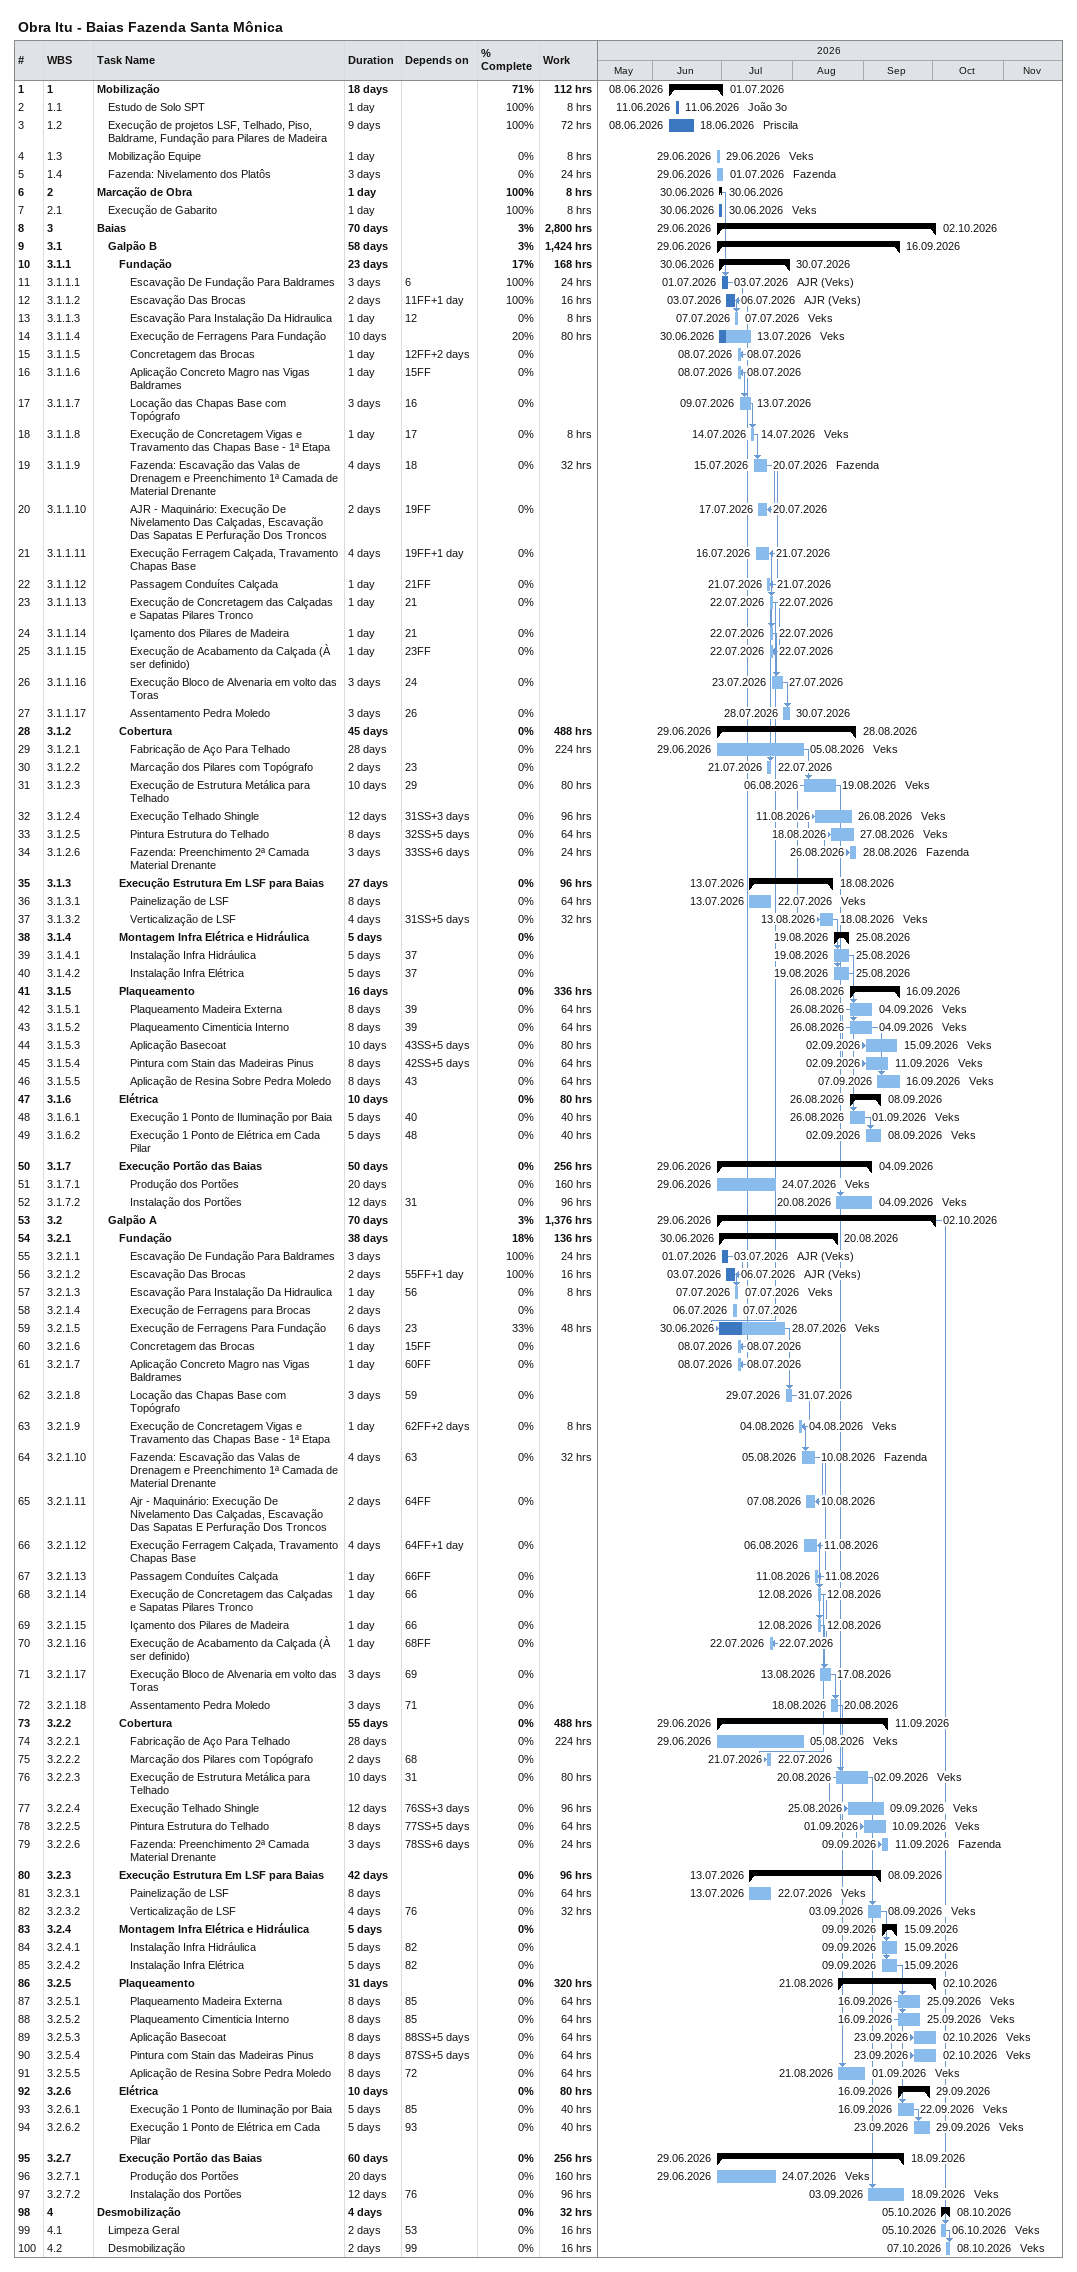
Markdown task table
Obra Itu - Baias Fazenda Santa Mônica

| ID | WBS | Task | Duration | Start | Finish | Predecessors | Resources | % complete | Work (h) |
|---|---|---|---|---|---|---|---|---|---|
| 1 | 1 | **Mobilização** | 18d | 2026-06-08 | 2026-07-01 |  |  | 71 | 112 |
| 2 | 1.1 | Estudo de Solo SPT | 1d | 2026-06-11 | 2026-06-11 |  | João 3o | 100 | 8 |
| 3 | 1.2 | Execução de projetos LSF, Telhado, Piso, Baldrame, Fundação para Pilares de Madeira | 9d | 2026-06-08 | 2026-06-18 |  | Priscila | 100 | 72 |
| 4 | 1.3 | Mobilização Equipe | 1d | 2026-06-29 | 2026-06-29 |  | Veks | 0 | 8 |
| 5 | 1.4 | Fazenda: Nivelamento dos Platôs | 3d | 2026-06-29 | 2026-07-01 |  | Fazenda | 0 | 24 |
| 6 | 2 | **Marcação de Obra** | 1d | 2026-06-30 | 2026-06-30 |  |  | 100 | 8 |
| 7 | 2.1 | Execução de Gabarito | 1d | 2026-06-30 | 2026-06-30 |  | Veks | 100 | 8 |
| 8 | 3 | **Baias** | 70d | 2026-06-29 | 2026-10-02 |  |  | 3 | 2800 |
| 9 | 3.1 | **Galpão B** | 58d | 2026-06-29 | 2026-09-16 |  |  | 3 | 1424 |
| 10 | 3.1.1 | **Fundação** | 23d | 2026-06-30 | 2026-07-30 |  |  | 17 | 168 |
| 11 | 3.1.1.1 | Escavação De Fundação Para Baldrames | 3d | 2026-07-01 | 2026-07-03 | 6 | AJR (Veks) | 100 | 24 |
| 12 | 3.1.1.2 | Escavação Das Brocas | 2d | 2026-07-03 | 2026-07-06 | 11FF+1d | AJR (Veks) | 100 | 16 |
| 13 | 3.1.1.3 | Escavação Para Instalação Da Hidraulica | 1d | 2026-07-07 | 2026-07-07 | 12 | Veks | 0 | 8 |
| 14 | 3.1.1.4 | Execução de Ferragens Para Fundação | 10d | 2026-06-30 | 2026-07-13 |  | Veks | 20 | 80 |
| 15 | 3.1.1.5 | Concretagem das Brocas | 1d | 2026-07-08 | 2026-07-08 | 12FF+2d |  | 0 |  |
| 16 | 3.1.1.6 | Aplicação Concreto Magro nas Vigas Baldrames | 1d | 2026-07-08 | 2026-07-08 | 15FF |  | 0 |  |
| 17 | 3.1.1.7 | Locação das Chapas Base com Topógrafo | 3d | 2026-07-09 | 2026-07-13 | 16 |  | 0 |  |
| 18 | 3.1.1.8 | Execução de Concretagem Vigas e Travamento das Chapas Base - 1ª Etapa | 1d | 2026-07-14 | 2026-07-14 | 17 | Veks | 0 | 8 |
| 19 | 3.1.1.9 | Fazenda: Escavação das Valas de Drenagem e Preenchimento 1ª Camada de Material Drenante | 4d | 2026-07-15 | 2026-07-20 | 18 | Fazenda | 0 | 32 |
| 20 | 3.1.1.10 | AJR - Maquinário: Execução De Nivelamento Das Calçadas, Escavação Das Sapatas E Perfuração Dos Troncos | 2d | 2026-07-17 | 2026-07-20 | 19FF |  | 0 |  |
| 21 | 3.1.1.11 | Execução Ferragem Calçada, Travamento Chapas Base | 4d | 2026-07-16 | 2026-07-21 | 19FF+1d |  | 0 |  |
| 22 | 3.1.1.12 | Passagem Conduítes Calçada | 1d | 2026-07-21 | 2026-07-21 | 21FF |  | 0 |  |
| 23 | 3.1.1.13 | Execução de Concretagem das Calçadas e Sapatas Pilares Tronco | 1d | 2026-07-22 | 2026-07-22 | 21 |  | 0 |  |
| 24 | 3.1.1.14 | Içamento dos Pilares de Madeira | 1d | 2026-07-22 | 2026-07-22 | 21 |  | 0 |  |
| 25 | 3.1.1.15 | Execução de Acabamento da Calçada (À ser definido) | 1d | 2026-07-22 | 2026-07-22 | 23FF |  | 0 |  |
| 26 | 3.1.1.16 | Execução Bloco de Alvenaria em volto das Toras | 3d | 2026-07-23 | 2026-07-27 | 24 |  | 0 |  |
| 27 | 3.1.1.17 | Assentamento Pedra Moledo | 3d | 2026-07-28 | 2026-07-30 | 26 |  | 0 |  |
| 28 | 3.1.2 | **Cobertura** | 45d | 2026-06-29 | 2026-08-28 |  |  | 0 | 488 |
| 29 | 3.1.2.1 | Fabricação de Aço Para Telhado | 28d | 2026-06-29 | 2026-08-05 |  | Veks | 0 | 224 |
| 30 | 3.1.2.2 | Marcação dos Pilares com Topógrafo | 2d | 2026-07-21 | 2026-07-22 | 23 |  | 0 |  |
| 31 | 3.1.2.3 | Execução de Estrutura Metálica para Telhado | 10d | 2026-08-06 | 2026-08-19 | 29 | Veks | 0 | 80 |
| 32 | 3.1.2.4 | Execução Telhado Shingle | 12d | 2026-08-11 | 2026-08-26 | 31SS+3d | Veks | 0 | 96 |
| 33 | 3.1.2.5 | Pintura Estrutura do Telhado | 8d | 2026-08-18 | 2026-08-27 | 32SS+5d | Veks | 0 | 64 |
| 34 | 3.1.2.6 | Fazenda: Preenchimento 2ª Camada Material Drenante | 3d | 2026-08-26 | 2026-08-28 | 33SS+6d | Fazenda | 0 | 24 |
| 35 | 3.1.3 | **Execução Estrutura Em LSF para Baias** | 27d | 2026-07-13 | 2026-08-18 |  |  | 0 | 96 |
| 36 | 3.1.3.1 | Painelização de LSF | 8d | 2026-07-13 | 2026-07-22 |  | Veks | 0 | 64 |
| 37 | 3.1.3.2 | Verticalização de LSF | 4d | 2026-08-13 | 2026-08-18 | 31SS+5d | Veks | 0 | 32 |
| 38 | 3.1.4 | **Montagem Infra Elétrica e Hidráulica** | 5d | 2026-08-19 | 2026-08-25 |  |  | 0 |  |
| 39 | 3.1.4.1 | Instalação Infra Hidráulica | 5d | 2026-08-19 | 2026-08-25 | 37 |  | 0 |  |
| 40 | 3.1.4.2 | Instalação Infra Elétrica | 5d | 2026-08-19 | 2026-08-25 | 37 |  | 0 |  |
| 41 | 3.1.5 | **Plaqueamento** | 16d | 2026-08-26 | 2026-09-16 |  |  | 0 | 336 |
| 42 | 3.1.5.1 | Plaqueamento Madeira Externa | 8d | 2026-08-26 | 2026-09-04 | 39 | Veks | 0 | 64 |
| 43 | 3.1.5.2 | Plaqueamento Cimenticia Interno | 8d | 2026-08-26 | 2026-09-04 | 39 | Veks | 0 | 64 |
| 44 | 3.1.5.3 | Aplicação Basecoat | 10d | 2026-09-02 | 2026-09-15 | 43SS+5d | Veks | 0 | 80 |
| 45 | 3.1.5.4 | Pintura com Stain das Madeiras Pinus | 8d | 2026-09-02 | 2026-09-11 | 42SS+5d | Veks | 0 | 64 |
| 46 | 3.1.5.5 | Aplicação de Resina Sobre Pedra Moledo | 8d | 2026-09-07 | 2026-09-16 | 43 | Veks | 0 | 64 |
| 47 | 3.1.6 | **Elétrica** | 10d | 2026-08-26 | 2026-09-08 |  |  | 0 | 80 |
| 48 | 3.1.6.1 | Execução 1 Ponto de Iluminação por Baia | 5d | 2026-08-26 | 2026-09-01 | 40 | Veks | 0 | 40 |
| 49 | 3.1.6.2 | Execução 1 Ponto de Elétrica em Cada Pilar | 5d | 2026-09-02 | 2026-09-08 | 48 | Veks | 0 | 40 |
| 50 | 3.1.7 | **Execução Portão das Baias** | 50d | 2026-06-29 | 2026-09-04 |  |  | 0 | 256 |
| 51 | 3.1.7.1 | Produção dos Portões | 20d | 2026-06-29 | 2026-07-24 |  | Veks | 0 | 160 |
| 52 | 3.1.7.2 | Instalação dos Portões | 12d | 2026-08-20 | 2026-09-04 | 31 | Veks | 0 | 96 |
| 53 | 3.2 | **Galpão A** | 70d | 2026-06-29 | 2026-10-02 |  |  | 3 | 1376 |
| 54 | 3.2.1 | **Fundação** | 38d | 2026-06-30 | 2026-08-20 |  |  | 18 | 136 |
| 55 | 3.2.1.1 | Escavação De Fundação Para Baldrames | 3d | 2026-07-01 | 2026-07-03 |  | AJR (Veks) | 100 | 24 |
| 56 | 3.2.1.2 | Escavação Das Brocas | 2d | 2026-07-03 | 2026-07-06 | 55FF+1d | AJR (Veks) | 100 | 16 |
| 57 | 3.2.1.3 | Escavação Para Instalação Da Hidraulica | 1d | 2026-07-07 | 2026-07-07 | 56 | Veks | 0 | 8 |
| 58 | 3.2.1.4 | Execução de Ferragens para Brocas | 2d | 2026-07-06 | 2026-07-07 |  |  | 0 |  |
| 59 | 3.2.1.5 | Execução de Ferragens Para Fundação | 6d | 2026-06-30 | 2026-07-28 | 23 | Veks | 33 | 48 |
| 60 | 3.2.1.6 | Concretagem das Brocas | 1d | 2026-07-08 | 2026-07-08 | 15FF |  | 0 |  |
| 61 | 3.2.1.7 | Aplicação Concreto Magro nas Vigas Baldrames | 1d | 2026-07-08 | 2026-07-08 | 60FF |  | 0 |  |
| 62 | 3.2.1.8 | Locação das Chapas Base com Topógrafo | 3d | 2026-07-29 | 2026-07-31 | 59 |  | 0 |  |
| 63 | 3.2.1.9 | Execução de Concretagem Vigas e Travamento das Chapas Base - 1ª Etapa | 1d | 2026-08-04 | 2026-08-04 | 62FF+2d | Veks | 0 | 8 |
| 64 | 3.2.1.10 | Fazenda: Escavação das Valas de Drenagem e Preenchimento 1ª Camada de Material Drenante | 4d | 2026-08-05 | 2026-08-10 | 63 | Fazenda | 0 | 32 |
| 65 | 3.2.1.11 | Ajr - Maquinário: Execução De Nivelamento Das Calçadas, Escavação Das Sapatas E Perfuração Dos Troncos | 2d | 2026-08-07 | 2026-08-10 | 64FF |  | 0 |  |
| 66 | 3.2.1.12 | Execução Ferragem Calçada, Travamento Chapas Base | 4d | 2026-08-06 | 2026-08-11 | 64FF+1d |  | 0 |  |
| 67 | 3.2.1.13 | Passagem Conduítes Calçada | 1d | 2026-08-11 | 2026-08-11 | 66FF |  | 0 |  |
| 68 | 3.2.1.14 | Execução de Concretagem das Calçadas e Sapatas Pilares Tronco | 1d | 2026-08-12 | 2026-08-12 | 66 |  | 0 |  |
| 69 | 3.2.1.15 | Içamento dos Pilares de Madeira | 1d | 2026-08-12 | 2026-08-12 | 66 |  | 0 |  |
| 70 | 3.2.1.16 | Execução de Acabamento da Calçada (À ser definido) | 1d | 2026-07-22 | 2026-07-22 | 68FF |  | 0 |  |
| 71 | 3.2.1.17 | Execução Bloco de Alvenaria em volto das Toras | 3d | 2026-08-13 | 2026-08-17 | 69 |  | 0 |  |
| 72 | 3.2.1.18 | Assentamento Pedra Moledo | 3d | 2026-08-18 | 2026-08-20 | 71 |  | 0 |  |
| 73 | 3.2.2 | **Cobertura** | 55d | 2026-06-29 | 2026-09-11 |  |  | 0 | 488 |
| 74 | 3.2.2.1 | Fabricação de Aço Para Telhado | 28d | 2026-06-29 | 2026-08-05 |  | Veks | 0 | 224 |
| 75 | 3.2.2.2 | Marcação dos Pilares com Topógrafo | 2d | 2026-07-21 | 2026-07-22 | 68 |  | 0 |  |
| 76 | 3.2.2.3 | Execução de Estrutura Metálica para Telhado | 10d | 2026-08-20 | 2026-09-02 | 31 | Veks | 0 | 80 |
| 77 | 3.2.2.4 | Execução Telhado Shingle | 12d | 2026-08-25 | 2026-09-09 | 76SS+3d | Veks | 0 | 96 |
| 78 | 3.2.2.5 | Pintura Estrutura do Telhado | 8d | 2026-09-01 | 2026-09-10 | 77SS+5d | Veks | 0 | 64 |
| 79 | 3.2.2.6 | Fazenda: Preenchimento 2ª Camada Material Drenante | 3d | 2026-09-09 | 2026-09-11 | 78SS+6d | Fazenda | 0 | 24 |
| 80 | 3.2.3 | **Execução Estrutura Em LSF para Baias** | 42d | 2026-07-13 | 2026-09-08 |  |  | 0 | 96 |
| 81 | 3.2.3.1 | Painelização de LSF | 8d | 2026-07-13 | 2026-07-22 |  | Veks | 0 | 64 |
| 82 | 3.2.3.2 | Verticalização de LSF | 4d | 2026-09-03 | 2026-09-08 | 76 | Veks | 0 | 32 |
| 83 | 3.2.4 | **Montagem Infra Elétrica e Hidráulica** | 5d | 2026-09-09 | 2026-09-15 |  |  | 0 |  |
| 84 | 3.2.4.1 | Instalação Infra Hidráulica | 5d | 2026-09-09 | 2026-09-15 | 82 |  | 0 |  |
| 85 | 3.2.4.2 | Instalação Infra Elétrica | 5d | 2026-09-09 | 2026-09-15 | 82 |  | 0 |  |
| 86 | 3.2.5 | **Plaqueamento** | 31d | 2026-08-21 | 2026-10-02 |  |  | 0 | 320 |
| 87 | 3.2.5.1 | Plaqueamento Madeira Externa | 8d | 2026-09-16 | 2026-09-25 | 85 | Veks | 0 | 64 |
| 88 | 3.2.5.2 | Plaqueamento Cimenticia Interno | 8d | 2026-09-16 | 2026-09-25 | 85 | Veks | 0 | 64 |
| 89 | 3.2.5.3 | Aplicação Basecoat | 8d | 2026-09-23 | 2026-10-02 | 88SS+5d | Veks | 0 | 64 |
| 90 | 3.2.5.4 | Pintura com Stain das Madeiras Pinus | 8d | 2026-09-23 | 2026-10-02 | 87SS+5d | Veks | 0 | 64 |
| 91 | 3.2.5.5 | Aplicação de Resina Sobre Pedra Moledo | 8d | 2026-08-21 | 2026-09-01 | 72 | Veks | 0 | 64 |
| 92 | 3.2.6 | **Elétrica** | 10d | 2026-09-16 | 2026-09-29 |  |  | 0 | 80 |
| 93 | 3.2.6.1 | Execução 1 Ponto de Iluminação por Baia | 5d | 2026-09-16 | 2026-09-22 | 85 | Veks | 0 | 40 |
| 94 | 3.2.6.2 | Execução 1 Ponto de Elétrica em Cada Pilar | 5d | 2026-09-23 | 2026-09-29 | 93 | Veks | 0 | 40 |
| 95 | 3.2.7 | **Execução Portão das Baias** | 60d | 2026-06-29 | 2026-09-18 |  |  | 0 | 256 |
| 96 | 3.2.7.1 | Produção dos Portões | 20d | 2026-06-29 | 2026-07-24 |  | Veks | 0 | 160 |
| 97 | 3.2.7.2 | Instalação dos Portões | 12d | 2026-09-03 | 2026-09-18 | 76 | Veks | 0 | 96 |
| 98 | 4 | **Desmobilização** | 4d | 2026-10-05 | 2026-10-08 |  |  | 0 | 32 |
| 99 | 4.1 | Limpeza Geral | 2d | 2026-10-05 | 2026-10-06 | 53 | Veks | 0 | 16 |
| 100 | 4.2 | Desmobilização | 2d | 2026-10-07 | 2026-10-08 | 99 | Veks | 0 | 16 |
